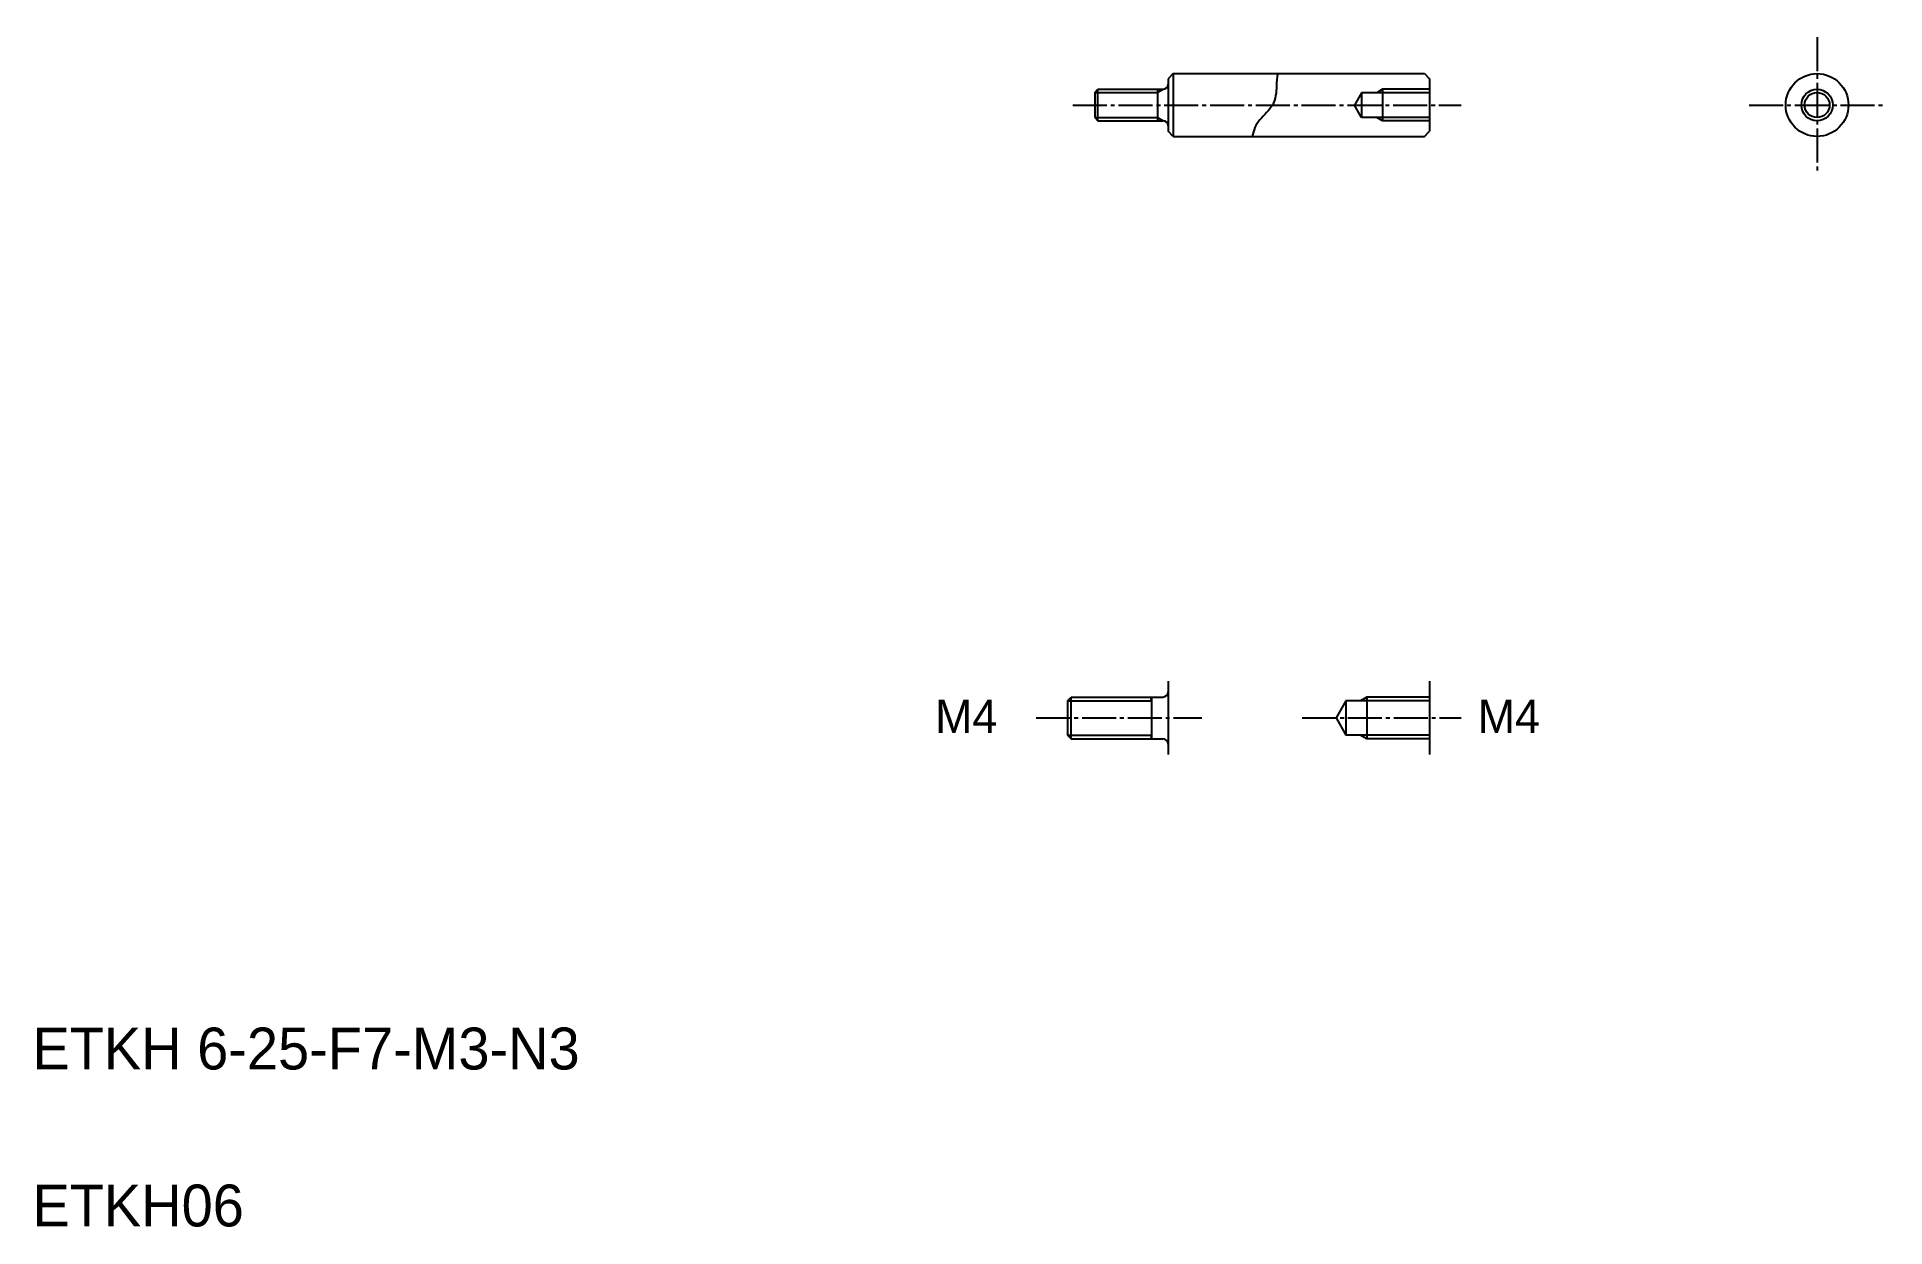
# Model space of a CAD drawing. Extents: x 10 to 187, y 10 to 124.
import ezdxf
from ezdxf.enums import TextEntityAlignment as Align

# ---------------------------------------------------------------- set-up
doc = ezdxf.new("R2010")
doc.units = 0
doc.header["$LTSCALE"] = 0.25
doc.linetypes.add('CENTER', pattern=[17.5, 13, -1.5, 1.5, -1.5])
doc.layers.get('0').update_dxf_attribs({"linetype": 'CONTINUOUS'})
doc.layers.add('CENTER', color=1, linetype='CENTER')

msp = doc.modelspace()

# ---------------------------------------------------------------- linework, layer by layer
at = {"linetype": 'CONTINUOUS'}
for p, q in [((119.05, 120.16), (118.55, 119.66)), ((119.05, 120.16), (143.05, 120.16)), ((119.05, 120.16), (119.05, 114.16)), ((143.05, 120.16), (143.55, 119.66)), ((111.55, 118.36), (111.85, 118.66)), ((111.55, 118.36), (111.55, 115.96)), ((111.85, 118.66), (118.05, 118.66)), ((111.85, 115.66), (111.85, 118.66)), ((117.55, 118.66), (117.55, 115.66)), ((118.55, 119.66), (118.55, 114.66)), ((139.05, 118.66), (139.05, 115.66)), ((143.55, 119.66), (143.55, 114.66)), ((137.05, 118.34), (136.37, 117.16)), ((137.05, 115.98), (136.37, 117.16)), ((143.55, 118.34), (137.05, 118.34)), ((137.05, 118.34), (137.05, 115.98)), ((111.55, 115.96), (111.85, 115.66)), ((111.85, 115.66), (118.05, 115.66)), ((143.55, 115.98), (137.05, 115.98)), ((119.05, 114.16), (118.55, 114.66)), ((119.05, 114.16), (143.05, 114.16)), ((143.05, 114.16), (143.55, 114.66)), ((118.55, 62.09), (118.55, 55.09)), ((143.55, 62.09), (143.55, 55.09)), ((108.95, 60.24), (109.3, 60.59)), ((108.95, 60.24), (108.95, 56.94)), ((109.3, 60.59), (118.05, 60.59)), ((109.3, 56.59), (109.3, 60.59)), ((116.95, 60.59), (116.95, 56.59)), ((135.55, 60.24), (134.6, 58.59)), ((143.55, 60.24), (135.55, 60.24)), ((135.55, 60.24), (135.55, 56.94)), ((137.55, 60.59), (137.55, 56.59)), ((134.6, 58.59), (135.55, 56.94)), ((108.95, 56.94), (109.3, 56.59)), ((109.3, 56.59), (118.05, 56.59)), ((143.55, 56.94), (135.55, 56.94))]:
    msp.add_line(p, q, dxfattribs=at)
at = {"color": 3, "linetype": 'CONTINUOUS'}
for p, q in [((111.55, 118.36), (117.55, 118.36)), ((117.55, 118.36), (118.07, 118.66)), ((143.55, 118.66), (139.05, 118.66)), ((111.55, 115.96), (117.55, 115.96)), ((117.55, 115.96), (118.07, 115.66)), ((143.55, 115.66), (139.05, 115.66)), ((108.95, 60.24), (116.95, 60.24)), ((116.95, 60.24), (116.9, 60.59)), ((143.55, 60.59), (137.55, 60.59)), ((108.95, 56.94), (116.95, 56.94)), ((116.95, 56.94), (116.9, 56.59)), ((143.55, 56.59), (137.55, 56.59))]:
    msp.add_line(p, q, dxfattribs=at)
at = {"color": 3}
for p, q in [((139.05, 118.66), (138.5, 118.34)), ((139.05, 115.66), (138.5, 115.98)), ((137.55, 60.59), (136.95, 60.24)), ((137.55, 56.59), (136.95, 56.94))]:
    msp.add_line(p, q, dxfattribs=at)
for p, q in [((143.55, 118.41), (143.55, 118.41)), ((143.55, 117.16), (143.55, 117.16))]:
    msp.add_line(p, q)
at = {"color": 3, "linetype": 'CONTINUOUS'}
msp.add_lwpolyline([(129.04, 120.16, 0.069468), (128.9, 118.99, -0.111121), (128.55, 117.16, -0.040783), (127.31, 115.75, 0.124652), (126.6, 114.16, 0.030057)], format="xyb", dxfattribs=at)
msp.add_circle((180.58, 117.16), 3)
msp.add_circle((180.58, 117.16), 1.5, dxfattribs=at)
at = {"linetype": 'CONTINUOUS'}
msp.add_circle((180.58, 117.16), 1.2, dxfattribs=at)
for centre, start, end in [((118.05, 119.16), 270, 0), ((118.05, 115.16), 0, 90), ((118.05, 61.09), 270, 0), ((118.05, 56.09), 0, 90)]:
    msp.add_arc(centre, 0.5, start, end, dxfattribs=at)
at = {"layer": 'CENTER', "color": 1, "linetype": 'CENTER'}
for p, q in [((180.58, 123.66), (180.58, 110.66)), ((109.44, 117.16), (146.55, 117.16)), ((174.08, 117.16), (187.08, 117.16)), ((105.95, 58.59), (121.78, 58.59)), ((131.37, 58.59), (146.55, 58.59))]:
    msp.add_line(p, q, dxfattribs=at)

# ---------------------------------------------------------------- texts
for p in [(102.23, 58.74), (154.09, 58.74)]:
    msp.add_text('M4', height=3.2).set_placement(p, align=Align.MIDDLE_RIGHT)
for s, p in [('ETKH 6-25-F7-M3-N3', (10, 25)), ('ETKH06', (10, 10))]:
    msp.add_text(s, height=4).set_placement(p)

doc.saveas('drawing.dxf')
